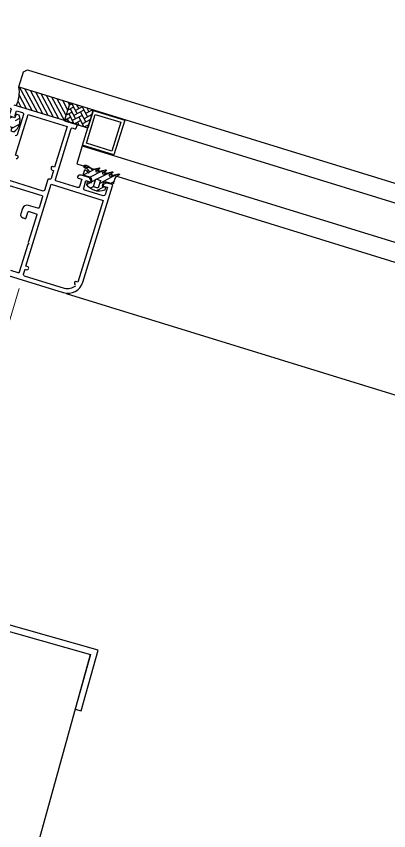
# Model space of a CAD drawing. Header units: millimetres. Extents: x 62878 to 70819, y -67946 to -61850.
# Drawn here: x 67644.93 to 67656.78, y -62138.67 to -62112.74 of the extents above; entities that cross this region are included whole.
import ezdxf

# ---------------------------------------------------------------- set-up
doc = ezdxf.new("R2010")
doc.units = ezdxf.units.MM
doc.linetypes.add('HIDDEN', pattern=[0.375, 0.25, -0.125])
for name, color, linetype, lineweight in [('BA DÖŞ.-yeni', 11, 'Continuous', 30), ('DOGRAMA', 171, 'Continuous', 0), ('DUV.ALÇ.-yeni', 20, 'Continuous', 25)]:
    doc.layers.add(name, color=color, linetype=linetype, lineweight=lineweight)
doc.layers.add('profil-yeni', color=13, linetype='Continuous')
pattern_1 = [(207.8405609883432, (67745.0567445617, -62160.65041458547), (0.07413827223013784, -0.1403747808216631), [])]

msp = doc.modelspace()

# ---------------------------------------------------------------- hatches: boundary and pattern name
at = {"layer": 'DOGRAMA', "lineweight": -2}
h = msp.add_hatch(dxfattribs=at)
h.set_pattern_fill('ANSI31', color=256, scale=0.03999999999999999, angle=669.9196875083435, style=0)
h.set_pattern_definition([(297.8405609883431, (67515.51671386726, -62089.77393411544), (-0.1122998246573306, -0.05931061778411043), [])])
h.paths.add_polyline_path([(67646.20563008041, -62115.95788046868, 0.4142135623420975), (67646.17124080312, -62115.97604300175), (67644.92671838496, -62115.59176419598, 0.1532309010706403), (67645.00818866643, -62114.98896854806), (67646.3745357359, -62115.41086389714)])
h.paths.add_polyline_path([(67646.46173017213, -62116.06573918254), (67646.22379261354, -62115.99226974596, 0.4142135623575963), (67646.20563008041, -62115.95788046868), (67646.3745357359, -62115.41086389714), (67646.63874919974, -62115.49244670583)])
h = msp.add_hatch(dxfattribs=at)
h.set_pattern_fill('ANSI31', color=256, scale=0.05, angle=669.9196875083435, style=0)
h.set_pattern_definition(pattern_1)
edge = h.paths.add_edge_path(flags=16)
edge.add_arc((67644.26413883021, -62115.94709907274), 0.6682513993075367, 335.9648817774722, 349.7162402077253)
edge.add_line((67644.92165522455, -62116.06639753819), (67644.6491558365, -62115.98225623392))
edge.add_line((67644.6491558365, -62115.98225623392), (67644.60195076242, -62116.13513422773))
edge.add_line((67644.60195076242, -62116.13513422773), (67644.87445015053, -62116.219275532))
edge = h.paths.add_edge_path()
edge.add_line((67644.43110161749, -62116.4172876783), (67644.53620523824, -62116.4497411667))
edge.add_line((67644.53620523824, -62116.4497411667), (67644.60701284927, -62116.220424176))
edge.add_line((67644.60701284927, -62116.220424176), (67644.78855546689, -62116.27648020143))
edge.add_line((67644.78855546689, -62116.27648020143), (67644.7531516614, -62116.39113869677))
edge.add_line((67644.7531516614, -62116.39113869677), (67644.8487004075, -62116.42064186801))
edge.add_arc((67644.60453257531, -62116.05220453317), 0.4419999999824161, 303.5329128752563, 382.1482091058178)
edge.add_line((67645.01391816657, -62115.88556888976), (67644.91836942045, -62115.85606571846))
edge.add_line((67644.91836942045, -62115.85606571846), (67644.88296561496, -62115.97072421384))
edge.add_line((67644.88296561496, -62115.97072421384), (67644.70142299731, -62115.91466818842))
edge.add_line((67644.70142299731, -62115.91466818842), (67644.77223060836, -62115.68535119774))
edge.add_line((67644.77223060836, -62115.68535119774), (67643.81992889108, -62115.38187605893))
edge.add_arc((67643.80517730546, -62115.42965043199), 0.0499999999885445, 72.84056099787286, 246.1307241808702)
edge.add_line((67643.78494474193, -62115.47537398578), (67644.48723480711, -62115.74820867013))
edge.add_arc((67644.45183154338, -62115.84173197696), 0.100000000007864, -17.159439035516584, 69.26583139892642, ccw=False)
edge.add_line((67644.5473802895, -62115.87123514827), (67644.39807883008, -62116.35476171959))
edge.add_arc((67644.44585320313, -62116.36951330524), 0.04999999999017897, 162.840560963547, 252.8405609843997)
h = msp.add_hatch(dxfattribs=at)
h.set_pattern_fill('AR-HBONE', color=256, scale=0.03, angle=669.9196875083435, style=0)
h.set_pattern_definition([(207.8405609883432, (67640.57604332536, -62151.73593151874), (-0.05006854192745219, -0.1621515991572669), [0.3599999999999999, -0.12]), (297.8405609883431, (67640.4699332548, -62151.79197304735), (-0.05006854192745219, -0.1621515991572669), [0.359999999999998, -0.1199999999999995])])
h.paths.add_polyline_path([(67646.96190667732, -62116.22018174398), (67647.20077854258, -62116.29393967218), (67647.37779757017, -62115.72064719546), (67646.63874919974, -62115.49244670583), (67646.46173017213, -62116.06573918254)])
h = msp.add_hatch(dxfattribs=at)
h.set_pattern_fill('ANSI31', color=256, scale=0.05, angle=669.9196875083435, style=0)
h.set_pattern_definition(pattern_1)
edge = h.paths.add_edge_path(flags=16)
edge.add_arc((67647.56982601652, -62117.81031824031), 0.400000000034744, 241.30360195925368, 264.37752002480573, ccw=False)
edge.add_line((67647.377758675, -62118.16118878103), (67647.45208257987, -62117.92048394792))
edge.add_line((67647.45208257987, -62117.92048394792), (67647.60496057369, -62117.96768902196))
edge.add_line((67647.60496057369, -62117.96768902196), (67647.5306366688, -62118.20839385505))
edge = h.paths.add_edge_path()
edge.add_arc((67647.56982601655, -62117.81031824032), 0.500000000019472, 215.9706633432791, 289.71045863467197, ccw=False)
edge.add_line((67647.1651670931, -62118.10400371102), (67647.19467026438, -62118.00845496489))
edge.add_line((67647.19467026438, -62118.00845496489), (67647.30932875973, -62118.04385877044))
edge.add_line((67647.30932875973, -62118.04385877044), (67647.32703066245, -62117.98652952274))
edge.add_arc((67647.23148191636, -62117.95702635146), 0.09999999997177138, 342.84056097948, 432.84056097948)
edge.add_line((67647.26098508763, -62117.86147760537), (67647.05077784613, -62117.79657062858))
edge.add_line((67647.05077784613, -62117.79657062858), (67647.10388355446, -62117.62458288556))
edge.add_line((67647.10388355446, -62117.62458288556), (67647.14160562083, -62117.63623055891))
edge.add_arc((67647.1224285595, -62117.69833724388), 0.06499999998807172, 4.431225458895881, 72.8405609785425, ccw=False)
edge.add_arc((67647.21982597632, -62117.69078952423), 0.03268943074767038, 184.4312254877667, 378.2708401342803)
edge.add_arc((67647.07320685692, -62117.77076832746), 0.1992591643052697, 26.92433947899001, 77.19024663799729)
edge.add_arc((67647.1334036521, -62117.52907412409), 0.05002797728347523, 73.81271958754428, 251.3259558807338, ccw=False)
edge.add_arc((67647.05703812231, -62117.79150607377), 0.3233450412519263, 34.45489809678509, 73.78120825190359, ccw=False)
edge.add_arc((67647.34015075926, -62117.59725610045), 0.01999999998280023, 214.4548981523554, 282.8405610357872)
edge.add_line((67647.34459553473, -62117.61675594584), (67647.55913120616, -62117.5678548974))
edge.add_arc((67647.56246478774, -62117.58247978146), 0.01499999999885765, -57.15943903564852, 102.84056096924007, ccw=False)
edge.add_line((67647.5705993347, -62117.59508252503), (67647.46715297361, -62117.66185284982))
edge.add_arc((67647.47799903624, -62117.67865650791), 0.01999999999541648, 122.8405610686857, 282.8405610671682)
edge.add_line((67647.48244381172, -62117.69815635332), (67647.76933844763, -62117.63276187418))
edge.add_arc((67647.77267202921, -62117.64738675825), 0.01500000000595166, -57.15943905072032, 102.84056096306358, ccw=False)
edge.add_line((67647.78080657616, -62117.65998950183), (67647.67736021511, -62117.72675982662))
edge.add_arc((67647.68820627773, -62117.74356348471), 0.01999999998752493, 122.84056103366, 282.8405610357872)
edge.add_line((67647.69265105319, -62117.7630633301), (67647.97954568907, -62117.69766885096))
edge.add_arc((67647.98287927067, -62117.71229373503), 0.01500000000918566, -57.15943900401942, 102.84056101725781, ccw=False)
edge.add_line((67647.99101381763, -62117.72489647861), (67647.8875674566, -62117.79166680339))
edge.add_arc((67647.8984135192, -62117.8084704615), 0.01999999999797279, 122.8405609647229, 282.8405609812445)
edge.add_line((67647.90285829465, -62117.82797030691), (67648.18975293054, -62117.76257582776))
edge.add_arc((67648.19308651212, -62117.77720071183), 0.01500000001304566, -57.159439065792014, 102.84056095688709, ccw=False)
edge.add_line((67648.20122105908, -62117.78980345542), (67648.1047027582, -62117.8521020054))
edge.add_arc((67648.15893307127, -62117.93612029597), 0.100000000031878, 122.840560978956, 162.840560981353)
edge.add_line((67648.06338432513, -62117.90661712468), (67648.0062653074, -62118.09160234126))
edge.add_line((67648.0062653074, -62118.09160234126), (67647.79605806591, -62118.02669536448))
edge.add_arc((67647.76655489465, -62118.12224411059), 0.09999999998833436, 72.84056099113627, 162.8405609883829)
edge.add_line((67647.67100614854, -62118.09274093932), (67647.65330424576, -62118.15007018698))
edge.add_line((67647.65330424576, -62118.15007018698), (67647.76796274108, -62118.1854739925))
edge.add_line((67647.76796274108, -62118.1854739925), (67647.73845956985, -62118.28102273862))

# ---------------------------------------------------------------- linework, layer by layer
msp.add_lwpolyline([(68896.02066502631, -63031.43519410248), (69030.25944186504, -63071.18378898385), (69185.2789618937, -62547.65255934227), (68892.99857577804, -62461.10726346668, 1.044367817173394), (68063.1984222013, -62298.72991434322, 0.2043746373996395), (63106.96025407397, -62494.78258919505, 0.3539527355379972), (62932.93996584662, -62997.825353625), (63753.18486962488, -65779.59786478638), (64154.95366467919, -67142.15251756221), (65336.72250243354, -66792.62198400985), (65336.69978150922, -66829.11190277508), (65270.53542169294, -66829.0707046726, 0.6267890062731037), (65270.19918370779, -67369.07059999109), (65531.84452784718, -67369.23351688065, 0.9262424964682344), (66130.08755876668, -67369.60602071379), (66391.73290290477, -67369.76893760463, 0.6267427171847498), (66392.06914089088, -66829.76904228561), (66326.14716633759, -66829.72799510749), (66326.16988726193, -66793.2380763422), (67506.155742504, -67144.12829054108), (68467.02457055586, -63899.0863823687), (68625.20366853199, -63946.03714330423), (68896.02440533682, -63031.42256234252)], format="xyb")
at = {"layer": 'BA DÖŞ.-yeni', "linetype": 'HIDDEN', "ltscale": 150}
msp.add_arc((65815.0392658321, -68607.15258971277), 6697.93692342701, 70.74616030420842, 109.2968468472022, dxfattribs=at)
at = {"layer": 'DOGRAMA', "lineweight": -2}
for p, q in [((67645.00818866643, -62114.98896854806), (67645.15570452275, -62114.51122481743)), ((67645.15570452275, -62114.51122481743), (67645.28075644013, -62114.44517924258)), ((67645.28075644013, -62114.44517924258), (67692.99325883866, -62129.17766069337)), ((67645.00818866643, -62114.98896854802), (67692.816239811, -62129.75095317012)), ((67646.46173017213, -62116.06573918254), (67646.63874919974, -62115.49244670583)), ((67646.46173017213, -62116.06573918254), (67646.63874919974, -62115.49244670583)), ((67647.37779757017, -62115.72064719546), (67647.20077854258, -62116.29393967218)), ((67646.46173017213, -62116.06573918254), (67647.20077854258, -62116.29393967218)), ((67647.02375951494, -62116.86723214891), (67646.84674048735, -62117.44052462564)), ((67647.02375951494, -62116.86723214891), (67692.46220175578, -62130.89753812357)), ((67646.84674048735, -62117.44052462564), (67692.28518272821, -62131.47083060029)), ((67646.508081279, -62121.56416303404), (67691.09325460895, -62135.33099994359))]:
    msp.add_line(p, q, dxfattribs=at)
at = {"layer": 'DOGRAMA'}
msp.add_line((67642.54451031153, -62129.64959138518), (67645.01591291549, -62121.41206009667), dxfattribs=at)
at = {"layer": 'DOGRAMA', "lineweight": -2}
msp.add_lwpolyline([(68355.72808668052, -61957.86010398282, 0.2737364000647933), (68066.90955003549, -62277.7212358757, 0.2092949010110247), (68023.71017518625, -62283.85188166666, 0.1983676314706158), (63201.05260393125, -62451.10786955556)], format="xyb", dxfattribs=at)
for points in [[(67644.43110161749, -62116.4172876783), (67644.53620523824, -62116.4497411667), (67644.60701284927, -62116.220424176), (67644.78855546689, -62116.27648020143), (67644.7531516614, -62116.39113869677), (67644.8487004075, -62116.42064186801, 0.3571428571427583), (67645.01391816657, -62115.88556888976), (67644.91836942045, -62115.85606571846), (67644.88296561496, -62115.97072421384), (67644.70142299731, -62115.91466818842), (67644.77223060836, -62115.68535119774), (67643.81992889108, -62115.38187605893, 0.9430953754055073), (67643.78494474193, -62115.47537398578), (67644.48723480711, -62115.74820867013, -0.3960555621610378), (67644.5473802895, -62115.87123514827), (67644.39807883008, -62116.35476171959, 0.4142135623731011)], [(67647.73845956985, -62118.28102273862, -0.3333333333332296), (67647.1651670931, -62118.10400371102), (67647.19467026438, -62118.00845496489), (67647.30932875973, -62118.04385877044), (67647.32703066245, -62117.98652952274, 0.4142135623730951), (67647.26098508763, -62117.86147760537), (67647.05077784613, -62117.79657062858), (67647.10388355446, -62117.62458288556), (67647.14160562083, -62117.63623055891, -0.3076847592325949), (67647.18723426104, -62117.69331518804, 1.128701775595035), (67647.25086737453, -62117.68054108633, 0.2229122392588673), (67647.11738550139, -62117.57646839968, -0.9785310008372164), (67647.14735034731, -62117.48102947607, -0.1732976222504512), (67647.32365932339, -62117.60857124702, 0.3075716929246892), (67647.34459553473, -62117.61675594584), (67647.55913120616, -62117.5678548974, -0.8390996311771624), (67647.5705993347, -62117.59508252503), (67647.46715297361, -62117.66185284982, 0.8390996311772869), (67647.48244381172, -62117.69815635332), (67647.76933844763, -62117.63276187418, -0.8390996311771624), (67647.78080657616, -62117.65998950183), (67647.67736021511, -62117.72675982662, 0.839099631177325), (67647.69265105319, -62117.7630633301), (67647.97954568907, -62117.69766885096, -0.8390996311769768), (67647.99101381763, -62117.72489647861), (67647.8875674566, -62117.79166680339, 0.8390996311770358), (67647.90285829465, -62117.82797030691), (67648.18975293054, -62117.76257582776, -0.8390996311781366), (67648.20122105908, -62117.78980345542), (67648.1047027582, -62117.8521020054, 0.1763269807084491), (67648.06338432513, -62117.90661712468), (67648.0062653074, -62118.09160234126), (67647.79605806591, -62118.02669536448, 0.4142135623728453), (67647.67100614854, -62118.09274093932), (67647.65330424576, -62118.15007018698), (67647.76796274108, -62118.1854739925)], [(67647.5306366688, -62118.20839385505, -0.1010205144335734), (67647.377758675, -62118.16118878103), (67647.45208257987, -62117.92048394792), (67647.60496057369, -62117.96768902196)], [(67647.5306366688, -62118.20839385505, -0.1010205144335734), (67647.377758675, -62118.16118878103), (67647.45208257987, -62117.92048394792), (67647.60496057369, -62117.96768902196)]]:
    msp.add_lwpolyline(points, format="xyb", close=True, dxfattribs=at)
at = {"layer": 'DOGRAMA', "lineweight": -2, "ltscale": 0.5}
for points in [[(67644.2406909256, -62120.86404703413), (67646.41920233713, -62121.53671933903, 0.4142135623730951), (67647.04446192406, -62121.20649146475), (67647.99151372176, -62118.1393767143, 0.4142135623730951), (67647.97170004927, -62118.10186113908), (67647.80994557694, -62118.05191522048, 0.1991096956269791), (67647.77184688066, -62118.05548374073), (67647.7004797514, -62118.09317595027, 0.6680969080520953), (67647.70534536953, -62118.14520751918), (67647.83119262307, -62118.18406614604), (67647.75743469485, -62118.42293801134, -0.4142135623730951), (67647.69490873619, -62118.45596079878), (67647.10250651026, -62118.27304113693, -0.4142135623730951), (67647.06948372278, -62118.21051517822), (67647.143241651, -62117.97164331291), (67647.26909845936, -62118.01050489012, 0.6680969080520438), (67647.30245233973, -62117.97027458974), (67647.2647601301, -62117.89890746048, 0.1989616347782854), (67647.23529630809, -62117.87447724784), (67646.9964148879, -62117.80071636934, 0.3728392455561729), (67646.87655966176, -62117.8534153326, 0.4568501953068724), (67646.8948149111, -62117.89493506763), (67647.00947340642, -62117.93033887315), (67646.93866579534, -62118.15965586386, -0.4142135623730951), (67646.87613983662, -62118.19267865126), (67646.18818886462, -62117.98025581811, -0.4142135623730951), (67646.16837519215, -62117.9427402429), (67646.6699291037, -62116.31841155887, -0.4142135623730951), (67646.70744467893, -62116.29859788643), (67646.7934385504, -62116.32515074057, 0.4142135623730951), (67646.83095412567, -62116.30533706809), (67646.85750697975, -62116.21934319659, 0.4142135623730951), (67646.83769330732, -62116.1818276214), (67644.85983426262, -62115.57111197615, 0.4142135623730951)], [(67644.87784921986, -62115.91950480932), (67644.93023800105, -62115.74983890085), (67645.12133549334, -62115.80884524339, -0.4142135623730951), (67645.1543582807, -62115.87137120207), (67644.95668703318, -62116.5115478011, -0.4142135623730951), (67644.89416107454, -62116.54457058849)], [(67644.0009919281, -62117.91192163186), (67645.73997910749, -62118.44887934894, -0.4142135623730951), (67645.75979278001, -62118.48639492418), (67645.65210620483, -62118.83514784752, -0.4142135623730951), (67645.61459062964, -62118.85496151996), (67645.308834642, -62118.76055137195, 0.4142135623730951), (67645.12125676597, -62118.8596197342), (67645.06815105767, -62119.03160747723, 0.4142135623730951), (67645.13419663251, -62119.15665939458), (67645.15330638175, -62119.16256002885), (67645.20108075478, -62119.17731161449, 0.4142135623730951), (67645.23859633, -62119.15749794204), (67645.29465235543, -62118.97595532439, -0.4142135623730951), (67645.33216793061, -62118.95614165193), (67645.56148492132, -62119.02694926299, -0.4142135623730951), (67645.58129859381, -62119.0644648382), (67645.30839425957, -62119.94829073982), (67645.328207932, -62119.98580631502), (67645.29069235685, -62120.00561998751), (67645.01778802258, -62120.8894458891, -0.4142135623730951), (67644.98027244737, -62120.90925956155), (67644.75095545666, -62120.83845195053, -0.4142135623730951)], [(67646.80571547124, -62121.3281972666, -0.2621398995659221), (67646.46050677693, -62121.40295109448), (67645.18970845349, -62121.01055891661, -0.4142135623730951), (67645.15668566606, -62120.94803295794), (67645.20389074011, -62120.79515496413), (67645.25166511314, -62120.80990654975, 0.4142135623730951), (67645.31419107184, -62120.77688376233), (67645.32009170618, -62120.75777401311, 0.4142135623730951), (67645.30027803365, -62120.72025843787), (67645.23339391139, -62120.69960621801), (67646.038830487, -62118.09112544892), (67647.69182379491, -62118.60153031186), (67646.88638721925, -62121.21001108094), (67646.81950309698, -62121.18935886105, 0.4142135623730951), (67646.78198752177, -62121.2091725335), (67646.77608688749, -62121.22828228274, 0.3618128521052944), (67646.80069929012, -62121.28734552737)]]:
    msp.add_lwpolyline(points, format="xyb", dxfattribs=at)
at = {"layer": 'DOGRAMA', "linetype": 'ByBlock', "lineweight": -2}
msp.add_lwpolyline([(67644.9199061835, -62117.27466454779, 0.4142135623730951), (67644.98243214219, -62117.24164176034), (67644.98833277644, -62117.22253201112, 0.4142135623730951), (67644.968519104, -62117.18501643591), (67644.90163498171, -62117.16436421599), (67645.30287811096, -62115.8649012688), (67646.5450118105, -62116.24844249526), (67646.1437686813, -62117.54790544249), (67646.07688455895, -62117.52725322264, 0.4142135623730951), (67646.03936898377, -62117.54706689504), (67646.03051803238, -62117.57573151891, 0.4142135623730951), (67646.0635408198, -62117.63825747758), (67646.11131519289, -62117.65300906323), (67646.03165663047, -62117.91099067776, -0.4142135623730951), (67645.99414105524, -62117.93080435021), (67645.96547643142, -62117.92195339882, 0.4142135623730951), (67645.92796085615, -62117.94176707127), (67645.82174943962, -62118.28574255733, -0.4142135623730951), (67645.7842338644, -62118.30555622977), (67644.57076478864, -62117.93086595468, -0.4142135623730951)], format="xyb", dxfattribs=at)
at = {"layer": 'DOGRAMA', "lineweight": -2}
for points in [[(67647.37189693595, -62115.73975694471), (67648.37515877018, -62116.04954024298), (67648.03292198345, -62117.157905698), (67647.02966014922, -62116.84812239969)], [(67647.43794251073, -62115.86480886208), (67648.25010685276, -62116.11558581784), (67647.96687640864, -62117.03285378062), (67647.15471206661, -62116.78207682485)]]:
    msp.add_lwpolyline(points, close=True, dxfattribs=at)
msp.add_arc((67644.00706926666, -62115.16056653655), 1.015719411173231, 334.8794376825865, 9.726328706694346, dxfattribs=at)
at = {"layer": 'DUV.ALÇ.-yeni'}
msp.add_line((67499.72218626083, -62667.38422472993), (67647.28562282198, -62133.06085216295), dxfattribs=at)
at = {"layer": 'profil-yeni'}
msp.add_lwpolyline([(67642.44315255099, -62129.60581043192), (67642.27012383577, -62129.55664106579), (67641.70407654395, -62131.47497245162), (67647.28562282198, -62133.06085216295), (67646.80131399815, -62134.79435919056), (67646.99369902382, -62134.84902900763), (67647.53182271813, -62132.92290014136), (67641.95112896229, -62131.3372586085), (67642.44315255099, -62129.60581043192)], dxfattribs=at)

doc.saveas('drawing.dxf')
